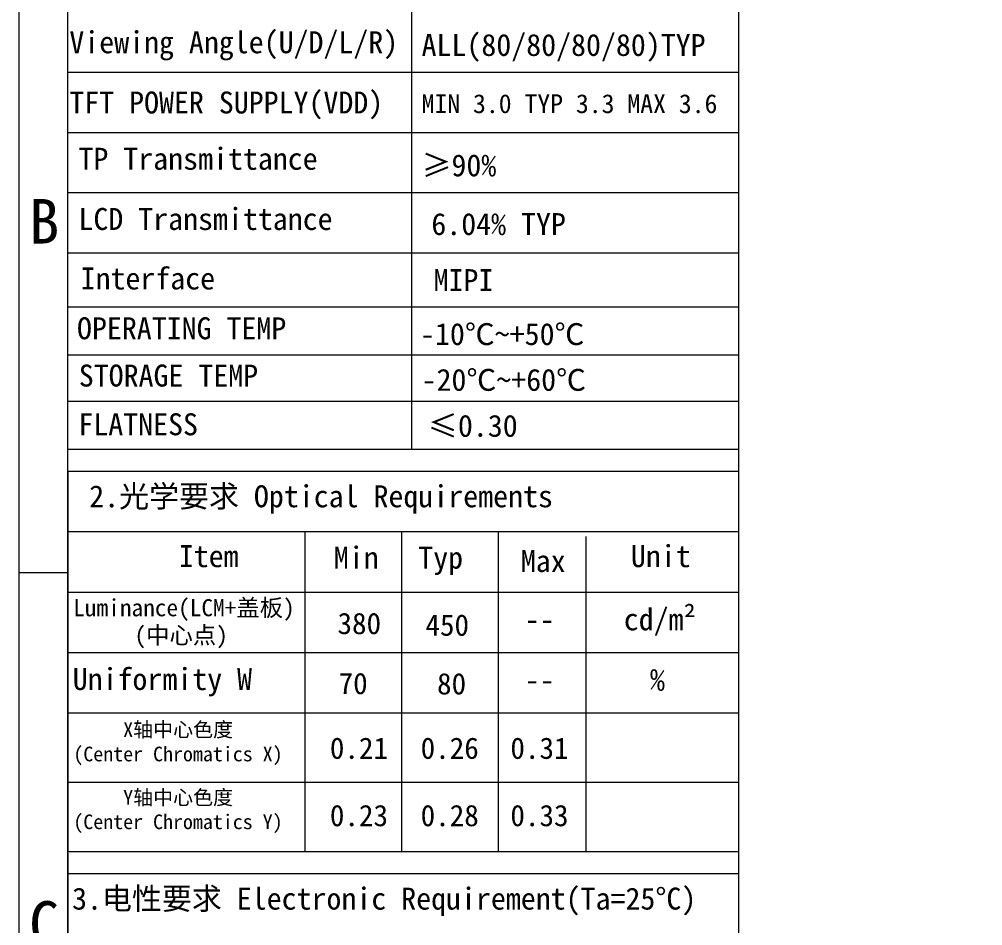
# Model space of a CAD drawing. Header units: millimetres. Extents: x 1065 to 1969, y -17351 to -16712.
# Drawn here: x 1064.9 to 1277, y -17109.2 to -16909.7 of the extents above; entities that cross this region are included whole.
import ezdxf

# ---------------------------------------------------------------- set-up
doc = ezdxf.new("R2010")
doc.units = ezdxf.units.MM
doc.layers.get('0').update_dxf_attribs({"lineweight": 20})
for name, color, linetype, lineweight in [('LCD', 4, 'Continuous', 15), ('num', 2, 'Continuous', 15), ('图框', 7, 'Continuous', 30)]:
    doc.layers.add(name, color=color, linetype=linetype, lineweight=lineweight)
doc.styles.add('宋体', font='')
doc.styles.add('文字', font='')
doc.styles.get('宋体').set_extended_font_data('SimSun')
doc.styles.get('文字').set_extended_font_data('SimSun')

msp = doc.modelspace()

# ---------------------------------------------------------------- linework, layer by layer
at = {"color": 0, "lineweight": 0}
for p, q in [((1223.32, -16911.279), (1223.32, -16774.081)), ((1151.28, -16828.487), (1151.28, -16964.365)), ((1223.32, -17340.505), (1223.32, -16911.279)), ((1075.599, -16921.302), (1223.32, -16921.302)), ((1075.599, -16921.302), (1223.32, -16921.302)), ((1075.599, -16921.302), (1223.32, -16921.302)), ((1075.599, -16921.302), (1223.32, -16921.302)), ((1075.599, -16934.561), (1223.32, -16934.561)), ((1075.599, -16947.82), (1223.32, -16947.82)), ((1151.28, -16951.056), (1151.28, -17004.29)), ((1075.599, -16961.079), (1223.32, -16961.079)), ((1075.599, -16972.951), (1223.32, -16972.951)), ((1075.599, -16983.509), (1223.32, -16983.509)), ((1075.599, -16993.751), (1223.32, -16993.751)), ((1075.599, -17004.29), (1223.32, -17004.29)), ((1075.599, -17009.125), (1223.32, -17009.125)), ((1223.32, -17092.851), (1223.32, -17009.125)), ((1075.599, -17022.434), (1223.32, -17022.434)), ((1075.599, -17035.742), (1223.32, -17035.742)), ((1075.599, -17049.051), (1223.32, -17049.051)), ((1075.599, -17062.359), (1223.32, -17062.359)), ((1075.599, -17077.605), (1223.32, -17077.605)), ((1075.599, -17092.851), (1223.32, -17092.851)), ((1223.281, -17218.025), (1223.281, -17093.191)), ((1075.599, -17097.686), (1223.32, -17097.686)), ((1223.32, -17150.92), (1223.32, -17097.686))]:
    msp.add_line(p, q, dxfattribs=at)
at = {"color": 0, "linetype": 'Continuous', "lineweight": 0}
for p, q in [((1127.79, -17022.434), (1127.79, -17092.851)), ((1127.79, -17022.434), (1127.79, -17092.851)), ((1149.042, -17022.434), (1149.042, -17092.851)), ((1170.293, -17022.434), (1170.293, -17092.851))]:
    msp.add_line(p, q, dxfattribs=at)
at = {"layer": 'num', "color": 0, "lineweight": 0}
msp.add_line((1189.608, -17023.507), (1189.608, -17092.851), dxfattribs=at)
at = {"layer": '图框', "color": 0, "lineweight": 0}
for p, q in [((1075.599, -16977.673), (1075.599, -16911.279)), ((1075.599, -17009.125), (1075.599, -17092.851)), ((1064.941, -17031.402), (1075.599, -17031.402)), ((1075.599, -17093.191), (1075.599, -17218.025)), ((1075.599, -17097.686), (1075.599, -17150.92))]:
    msp.add_line(p, q, dxfattribs=at)
for points in [[(1064.941, -16711.64), (1969.41, -16711.64), (1969.41, -17351.164), (1064.941, -17351.164)], [(1075.599, -16722.299), (1958.751, -16722.299), (1958.751, -17340.505), (1075.599, -17340.505)]]:
    msp.add_lwpolyline(points, close=True, dxfattribs=at)

# ---------------------------------------------------------------- texts
at = {"insert": (1090.292, -17043.346), "char_height": 3.76849, "attachment_point": 1, "style": '宋体'}
msp.add_mtext_dynamic_manual_height_columns('{\\C0;(中心点)}', width=46.11833, gutter_width=32.301, heights=[0], dxfattribs=at)
at = {"layer": 'LCD', "color": 0, "lineweight": 0, "style": '宋体'}
for s, p in [('Viewing Angle(U/D/L/R)', (1075.957, -16917.142)), ('TFT POWER SUPPLY(VDD)', (1075.957, -16930.401))]:
    msp.add_text(s, height=4.83541, dxfattribs=at).set_placement(p)
at = {"layer": 'LCD', "color": 2, "lineweight": 0, "attachment_point": 1, "style": '宋体'}
for s, insert, char_height, width in [('ALL(80/80/80/80)TYP', (1153.471, -16912.899), 4.83541, 85.97404), ('MIN 3.0 TYP 3.3 MAX 3.6', (1153.471, -16926.158), 4.16066, 85.97404), ('{\\C0;TP Transmittance}', (1077.967, -16937.941), 4.83541, 161.52341), ('≥90%', (1153.471, -16939.395), 4.8354, 85.97404), ('{\\C0;LCD Transmittance}', (1077.967, -16951.201), 4.83541, 161.52341), ('6.04% TYP', (1155.624, -16952.315), 4.8354, 85.97404), ('{\\C0;Interface}', (1078.433, -16964.293), 4.83541, 161.52341), ('MIPI', (1156.108, -16964.66), 4.8354, 85.97404), ('{\\C0;OPERATING TEMP }', (1077.648, -16975.263), 4.83541, 161.52341), (' -10℃~+50℃', (1149.835, -16976.541), 4.8354, 85.97404), ('{\\C0;STORAGE TEMP}', (1078.038, -16985.671), 4.83541, 161.52341), ('-20℃~+60℃', (1153.471, -16986.609), 4.8354, 85.97404), ('{\\C0;FLATNESS}', (1077.95, -16996.398), 4.83541, 161.52341), ('≤0.30', (1154.888, -16996.729), 4.8354, 85.97404), ('{\\fSimSun|b1|i0|c134|p2;\\C0;2.光学要求 Optical Requirements }', (1080.331, -17012.241), 4.83541, 161.52341), ('{\\C0;Item}', (1100.041, -17025.417), 4.8354, 161.52341), ('{\\C0;Min}', (1134.157, -17025.751), 4.8354, 161.52341), ('{\\C0;Typ}', (1152.739, -17025.751), 4.8354, 161.52341), ('{\\C0;Max}', (1175.314, -17026.49), 4.8354, 161.52341), ('{\\C0;Unit}', (1199.531, -17025.417), 4.8354, 161.52341), ('{\\C0;Luminance(LCM+盖板) }', (1076.817, -17037.302), 3.76849, 161.52341), ('{\\C0;  cd/m²}', (1191.379, -17039.323), 4.83541, 161.52341), ('380', (1134.968, -17040.3), 4.7028, 157.0932), ('{\\C0; }450', (1151.118, -17040.655), 4.7028, 157.0932), ('--', (1176.168, -17039.323), 4.8354, 161.52341), ('{\\C0;Uniformity W}', (1076.692, -17052.473), 4.83541, 161.52341), ('{\\C0; }70', (1132.015, -17053.511), 4.7028, 157.0932), ('{\\C0; } 80', (1150.479, -17053.573), 4.7028, 157.0932), ('{\\C0;  %}', (1197.157, -17052.631), 4.8354, 161.52341), ('--', (1176.168, -17052.631), 4.8354, 161.52341), ('{\\H0.6667x;     \\C0;X轴中心色度\\P(Center\\fSimSun|b0|i0|c186|p2; \\fSimSun|b0|i0|c134|p2;Chromatics\\fSimSun|b0|i0|c186|p2; \\fSimSun|b0|i0|c134|p2;X)\\fSimSun|b0|i0|c186|p2;\\H1.5x;\\C256;\\P\\fSimSun|b0|i0|c134|p2;\\C0; }', (1076.839, -17064.401), 4.835413, 161.52341), ('{\\C0; }0.21', (1130.093, -17067.751), 4.70279, 157.0932), ('{\\C0; } 0.26', (1146.869, -17067.751), 4.70279, 157.0932), ('{\\C0; } 0.31', (1166.614, -17067.751), 4.70279, 157.0932), ('{\\H0.6667x;     \\C0;Y轴中心色度\\P(Center\\fSimSun|b0|i0|c186|p2; \\fSimSun|b0|i0|c134|p2;Chromatics\\fSimSun|b0|i0|c186|p2; \\fSimSun|b0|i0|c134|p2;Y)\\fSimSun|b0|i0|c186|p2;\\H1.5x;\\C256;\\P\\fSimSun|b0|i0|c134|p2;\\C0; }', (1076.839, -17079.328), 4.835413, 161.52341), ('{\\C0; }0.23', (1130.093, -17082.579), 4.70279, 157.0932), ('{\\C0; } 0.28', (1146.869, -17082.579), 4.70279, 157.0932), ('{\\C0; } 0.33', (1166.614, -17082.579), 4.70279, 157.0932), ('{\\fSimSun|b1|i0|c134|p2;\\C0;3.电性要求 Electronic Requirement(Ta=25%%DC)}', (1076.56, -17100.802), 4.83541, 200.6498)]:
    msp.add_mtext(s, dxfattribs=dict(at, insert=insert, char_height=char_height, width=width))
at = {"layer": '图框', "color": 0, "lineweight": 0, "style": '文字'}
for s, p in [('B', (1067.087, -16959.025)), ('C', (1067.087, -17113.577))]:
    msp.add_text(s, height=9.792, dxfattribs=at).set_placement(p)

doc.saveas('drawing.dxf')
